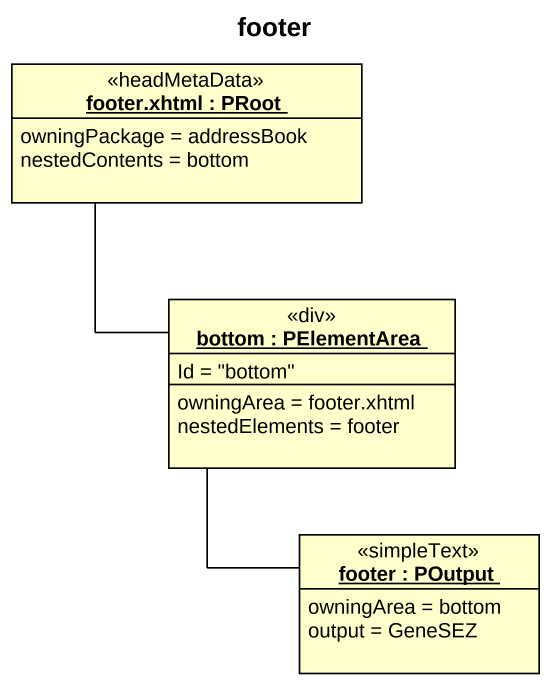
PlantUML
@startuml
title footer
hide circle
hide empty members
object "footer.xhtml : PRoot" as footer_xhtml <<headMetaData>> {
  owningPackage = addressBook
  nestedContents = bottom
}
object "bottom : PElementArea" as bottom_ <<div>> {
  Id = "bottom"
  --
  owningArea = footer.xhtml
  nestedElements = footer
}
object "footer : POutput" as footer_ <<simpleText>> {
  owningArea = bottom
  output = GeneSEZ
}
bottom_ -up- footer_xhtml
footer_ -up- bottom_
@enduml
